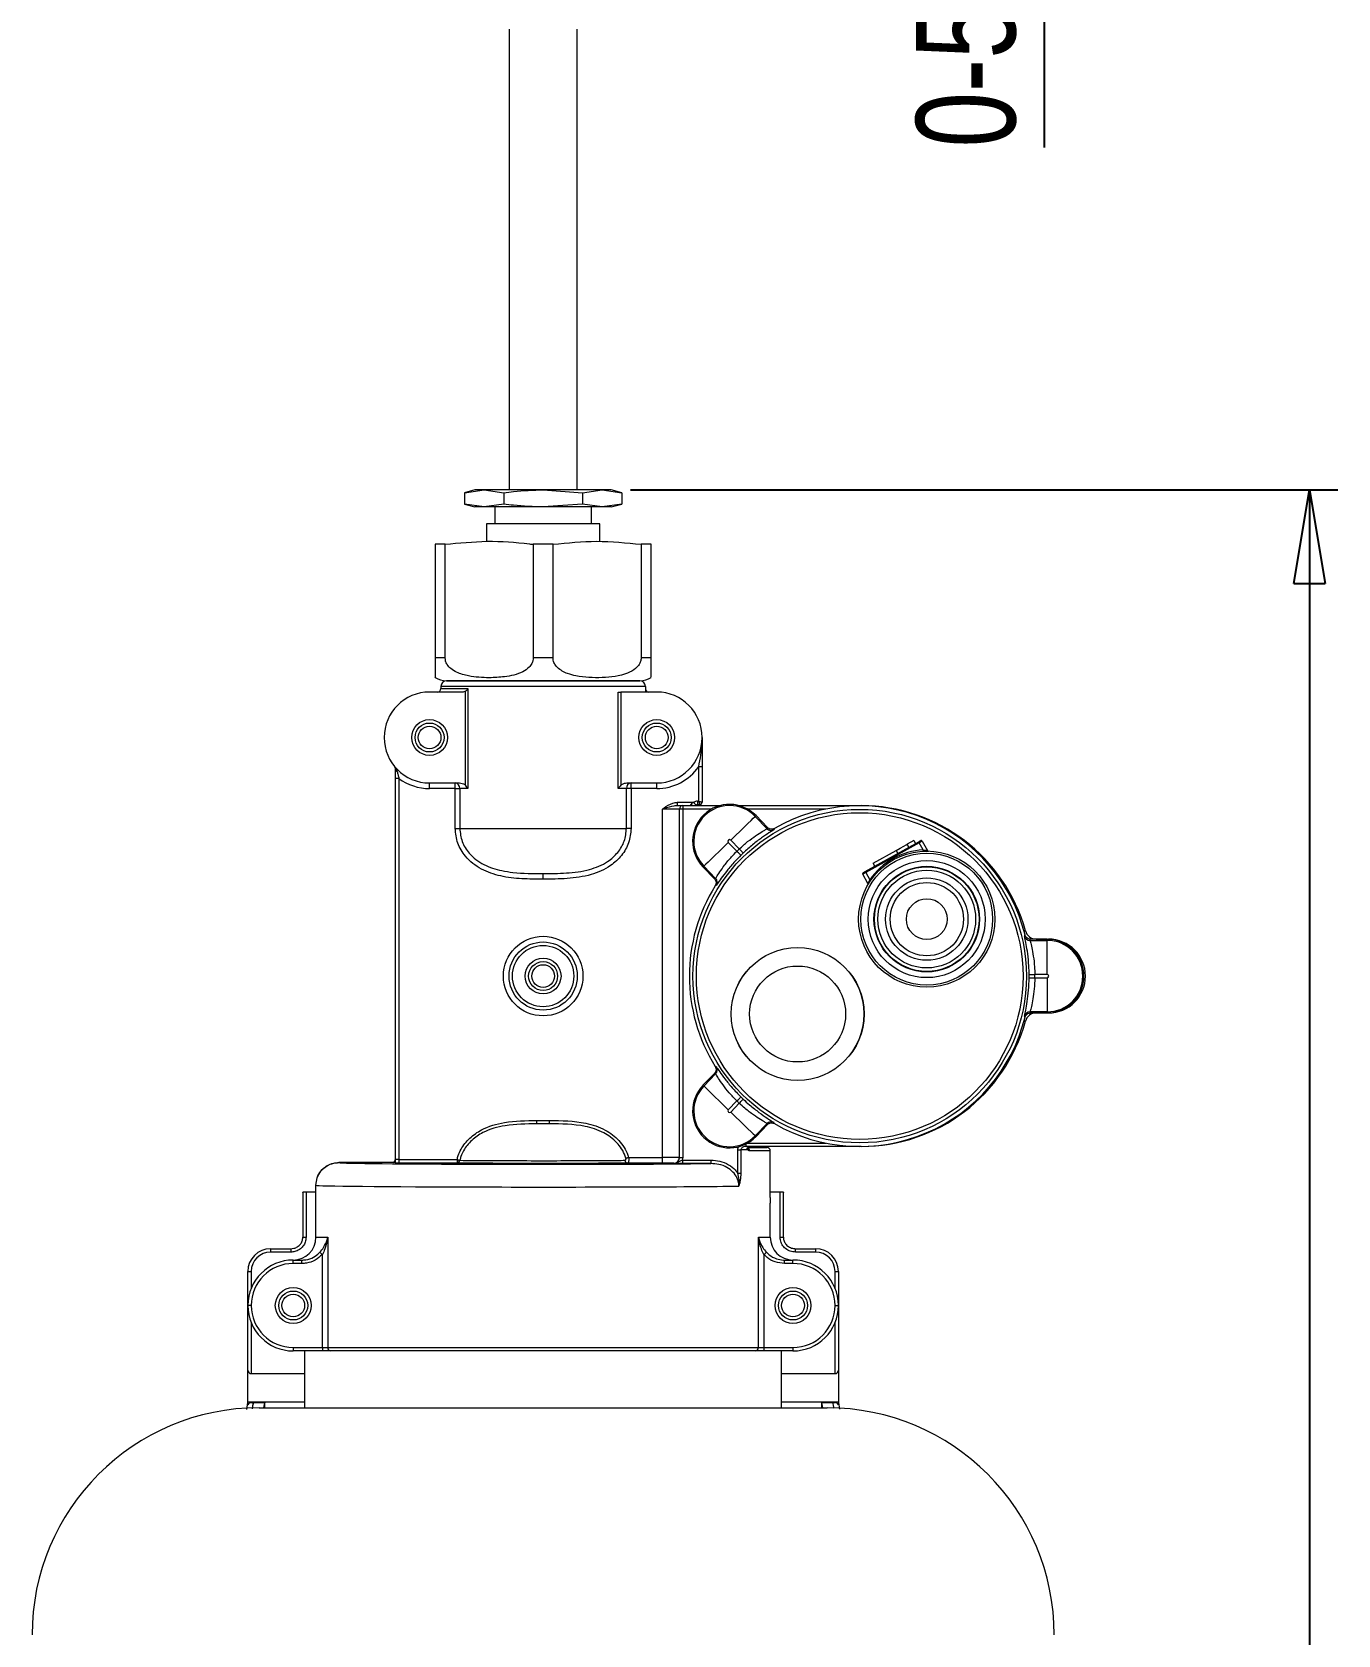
# Model space of a CAD drawing. Header units: millimetres. Extents: x 47 to 989, y 42 to 1399.
# Drawn here: x 759.4 to 989.4, y 642.8 to 925 of the extents above; entities that cross this region are included whole.
import ezdxf

# ---------------------------------------------------------------- set-up
doc = ezdxf.new("R2010")
doc.units = ezdxf.units.MM
doc.header["$LTSCALE"] = 5
doc.layers.add('LEVEL0', color=179, linetype='Continuous')
doc.styles.add('SLDTEXTSTYLE0', font='TXT', dxfattribs={"width": 0.75})
doc.dimstyles.new('SLDDIMSTYLE0', dxfattribs={"dimtxt": 17.5, "dimasz": 16.51, "dimexe": 0, "dimexo": 0.0625, "dimgap": 4.375, "dimtad": 1, "dimdec": 0, "dimlfac": 0.5, "dimrnd": 1e-09, "dimzin": 12, "dimdsep": 46, "dimtxsty": 'SLDTEXTSTYLE0', "dimblk1": 'CLOSED', "dimblk2": 'CLOSED', "dimsah": 1, "dimcen": 0.09, "dimadec": 0, "dimazin": 3, "dimtfac": 1, "dimtdec": 0, "dimtofl": 0, "dimtmove": 0, "dimatfit": 3, "dimldrblk": 'CLOSED', "dimfxl": 0, "dimfrac": 2, "dimtolj": 1, "dimtzin": 12, "dimarcsym": 0})
doc.dimstyles.new('SLDDIMSTYLE2', dxfattribs={"dimtxt": 17.5, "dimasz": 16.51, "dimexe": 0, "dimexo": 0.0625, "dimgap": 4.375, "dimtad": 1, "dimdec": 1, "dimlfac": 0.5, "dimrnd": 1e-09, "dimzin": 12, "dimdsep": 46, "dimtxsty": 'SLDTEXTSTYLE0', "dimblk1": 'CLOSED', "dimblk2": 'CLOSED', "dimsah": 1, "dimcen": 0.09, "dimadec": 0, "dimazin": 3, "dimtfac": 1, "dimtdec": 1, "dimtofl": 0, "dimtmove": 0, "dimatfit": 3, "dimldrblk": 'CLOSED', "dimfxl": 0, "dimfrac": 2, "dimtolj": 1, "dimtzin": 12, "dimarcsym": 0})

# ---------------------------------------------------------------- blocks, each defined once
blk = doc.blocks.new('_CLOSED')
at = {"color": 0, "linetype": 'ByBlock', "lineweight": -2}
for p, q in [((-1, 0.166667), (0, 0)), ((-1, 0.166667), (-1, -0.166667)), ((0, 0), (-1, -0.166667)), ((0, 0), (-1, 0))]:
    blk.add_line(p, q, dxfattribs=at)
blk = doc.blocks.new('_D_7')
at = {"layer": 'LEVEL0', "color": 7}
for p, q in [((898.39, 1052.93), (942.61, 1052.93)), ((937.61, 1052.93), (937.61, 1012.93)), ((904.39, 1012.93), (942.61, 1012.93)), ((937.61, 1012.93), (937.61, 904.72))]:
    blk.add_line(p, q, dxfattribs=at)
at = {"layer": 'LEVEL0', "color": 7, "xscale": 16.51, "yscale": 16.51}
for p, rotation in [((937.61, 1052.93, -12.2), 90.0000000000004), ((937.61, 1012.93, -12.2), 270.0000000000004)]:
    blk.add_blockref('_CLOSED', p, dxfattribs=dict(at, rotation=rotation))
at = {"layer": 'LEVEL0', "color": 7, "insert": (915.05, 904.72, -12.2), "char_height": 17.5, "attachment_point": 1, "rotation": 90, "style": 'SLDTEXTSTYLE0'}
blk.add_mtext('0-52 mm', dxfattribs=at)
blk = doc.blocks.new('_D_8')
at = {"layer": 'LEVEL0', "color": 7}
for p, q in [((864.78, 844.43), (989.35, 844.43)), ((984.35, 844.43), (984.35, 216.83)), ((905.79, 216.83), (989.35, 216.83))]:
    blk.add_line(p, q, dxfattribs=at)
at = {"layer": 'LEVEL0', "color": 7, "xscale": 16.51, "yscale": 16.51}
for p, rotation in [((984.35, 844.43, -12.2), 90.0000000000004), ((984.35, 216.83, -12.2), 270.0000000000004)]:
    blk.add_blockref('_CLOSED', p, dxfattribs=dict(at, rotation=rotation))
at = {"layer": 'LEVEL0', "color": 7, "insert": (961.79, 486.62, -12.2), "char_height": 17.5, "attachment_point": 1, "rotation": 90, "style": 'SLDTEXTSTYLE0'}
blk.add_mtext('314', dxfattribs=at)

msp = doc.modelspace()

# ---------------------------------------------------------------- linework, layer by layer
at = {"color": 7, "linetype": 'Continuous', "lineweight": 15}
for p, q in [((843.39, 925.53), (843.39, 844.43)), ((855.39, 844.43), (855.39, 925.53)), ((837.39, 844.43), (835.53, 843.93)), ((835.53, 843.93), (839, 844.43)), ((835.53, 843.93), (835.53, 841.92)), ((839, 844.43), (837.39, 844.43)), ((839, 844.43), (842.46, 843.93)), ((849.39, 844.43), (839, 844.43)), ((842.46, 843.93), (842.46, 841.92)), ((849.39, 844.43), (856.32, 843.93)), ((859.78, 844.43), (849.39, 844.43)), ((856.32, 843.93), (859.78, 844.43)), ((856.32, 843.93), (856.32, 841.92)), ((859.78, 844.43), (863.25, 843.93)), ((861.39, 844.43), (859.78, 844.43)), ((863.25, 843.93), (861.39, 844.43)), ((863.25, 843.93), (863.25, 841.92)), ((835.53, 841.92), (837.39, 841.43)), ((839, 841.43), (835.53, 841.92)), ((839, 841.43), (837.39, 841.43)), ((842.46, 841.92), (839, 841.43)), ((849.39, 841.43), (839, 841.43)), ((840.89, 841.43), (840.89, 838.43)), ((856.32, 841.92), (849.39, 841.43)), ((859.78, 841.43), (849.39, 841.43)), ((859.78, 841.43), (856.32, 841.92)), ((857.89, 838.43), (857.89, 841.43)), ((863.25, 841.92), (859.78, 841.43)), ((861.39, 841.43), (859.78, 841.43)), ((861.39, 841.43), (863.25, 841.92)), ((839.39, 838.43), (839.39, 835.36)), ((859.39, 838.43), (839.39, 838.43)), ((859.39, 835.33), (859.39, 838.43)), ((830.39, 834.84), (830.39, 814.83)), ((832.14, 834.84), (830.39, 834.84)), ((832.14, 814.83), (832.14, 834.84)), ((847.64, 834.84), (847.64, 814.83)), ((851.14, 834.84), (847.64, 834.84)), ((851.14, 814.83), (851.14, 834.84)), ((866.64, 834.84), (866.64, 814.83)), ((868.39, 834.84), (866.64, 834.84)), ((868.39, 814.83), (868.39, 834.84)), ((832.39, 810.83), (866.39, 810.83)), ((864.11, 810.83), (832.39, 810.83)), ((866.39, 810.83), (864.11, 810.83)), ((835.18, 808.83), (829.39, 808.83)), ((831.39, 809.83), (831.39, 809.43)), ((862.63, 808.83), (863.07, 808.83)), ((869.39, 808.83), (863.07, 808.83)), ((867.39, 809.83), (867.39, 808.83)), ((867.39, 809.83), (867.39, 809.43)), ((823.39, 726.51), (823.39, 793.63)), ((877.39, 795.7), (877.39, 789.43)), ((829.39, 792.83), (834.66, 792.83)), ((864.12, 792.83), (869.39, 792.83)), ((873.07, 788.83), (873.99, 788.83)), ((873.39, 726.83), (873.39, 788.23)), ((873.99, 788.83), (880.49, 788.83)), ((876.99, 789.03), (876.59, 789.03)), ((883.93, 788.83), (905.39, 788.83)), ((886.74, 786.93), (888.82, 784.77)), ((888.91, 784.97), (886.88, 787.07)), ((906.1, 777.22), (915.53, 782.48)), ((914.67, 782.69), (913.49, 782.03)), ((913.78, 781.51), (913.49, 782.03)), ((914.67, 782.69), (914.96, 782.16)), ((916.15, 782.6), (917.07, 780.94)), ((907.48, 778.68), (911.54, 780.94)), ((877.54, 778.05), (879.57, 775.95)), ((879.77, 776.03), (877.69, 778.19)), ((906.59, 775.1), (905.67, 776.75)), ((907.48, 778.68), (907.77, 778.15)), ((907.48, 778.68), (907.77, 778.15)), ((907.48, 778.68), (907.48, 778.68)), ((935.14, 765.11), (938.14, 765.11)), ((938.14, 765.32), (935.21, 765.32)), ((936.24, 765.33), (938.39, 765.33)), ((938.14, 752.53), (935.14, 752.53)), ((935.21, 752.33), (938.14, 752.33)), ((938.39, 752.33), (936.24, 752.33)), ((879.57, 741.7), (877.54, 739.6)), ((877.69, 739.45), (879.77, 741.61)), ((888.82, 732.87), (886.74, 730.72)), ((886.88, 730.57), (888.91, 732.68)), ((905.39, 728.83), (885.06, 728.83)), ((885.52, 728.72), (885.54, 728.72)), ((885.53, 728.63), (888.79, 728.63)), ((885.54, 728.7), (885.56, 728.72)), ((823.39, 726), (813.39, 726)), ((823.39, 725.92), (823.39, 726.51)), ((870.39, 725.9), (864.26, 725.9)), ((864.44, 726.9), (870.39, 726.9)), ((870.39, 725.9), (870.39, 726.9)), ((889.39, 720.83), (889.39, 728.03)), ((807.05, 720.75), (807.05, 712.83)), ((807.14, 720.83), (807.65, 720.83)), ((807.65, 720.83), (809.39, 720.83)), ((809.39, 712.83), (809.39, 722)), ((809.39, 712.83), (809.39, 721.97)), ((889.37, 719.83), (889.37, 718.83)), ((889.39, 720.83), (889.39, 720.83)), ((889.39, 720.83), (891.13, 720.83)), ((891.13, 720.83), (891.64, 720.83)), ((891.73, 712.83), (891.73, 720.75)), ((889.39, 717.83), (889.39, 717.83)), ((889.39, 712.83), (889.39, 717.83)), ((801.39, 710.83), (804.94, 710.83)), ((805.39, 708.83), (806.89, 708.83)), ((891.89, 708.83), (893.39, 708.83)), ((893.84, 710.83), (897.39, 710.83)), ((797.39, 689.43), (797.39, 706.83)), ((901.39, 706.83), (901.39, 689.43)), ((808.97, 692.83), (805.39, 692.83)), ((807.39, 692.83), (807.39, 682.83)), ((889.81, 692.83), (808.97, 692.83)), ((893.39, 692.83), (889.81, 692.83)), ((891.39, 682.83), (891.39, 692.83)), ((797.39, 683.83), (797.39, 689.43)), ((797.99, 688.83), (807.39, 688.83)), ((891.39, 688.83), (900.79, 688.83)), ((901.39, 689.43), (901.39, 683.83)), ((797.2, 682.53), (797.38, 683.77)), ((797.38, 683.77), (797.39, 683.79)), ((807.39, 683.83), (797.39, 683.83)), ((800.36, 683.68), (798.37, 683.68)), ((800.2, 682.79), (800.36, 683.68)), ((800.39, 683.83), (800.36, 683.68)), ((800.38, 682.83), (800.39, 683.83)), ((901.39, 683.83), (891.39, 683.83)), ((898.39, 683.83), (898.4, 682.83)), ((898.39, 683.83), (898.42, 683.68)), ((898.42, 683.68), (898.58, 682.83)), ((900.41, 683.68), (898.42, 683.68)), ((901.4, 683.77), (901.57, 682.57)), ((799.39, 682.83), (845.04, 682.83)), ((845.04, 682.83), (899.39, 682.83))]:
    msp.add_line(p, q, dxfattribs=at)
at = {"color": 8, "linetype": 'Continuous', "lineweight": 0}
for p, q in [((832.14, 814.83), (830.39, 814.83)), ((851.14, 814.83), (847.64, 814.83)), ((868.39, 814.83), (866.64, 814.83)), ((867.39, 809.83), (831.39, 809.83)), ((831.39, 809.43), (836.15, 809.43)), ((835.71, 792.42), (835.71, 808.98)), ((836.15, 809.43), (836.15, 791.83)), ((862.63, 791.83), (862.63, 808.83)), ((863.07, 808.83), (863.07, 792.42)), ((823.99, 793.63), (823.39, 793.63)), ((823.99, 793.63), (823.99, 726.51)), ((876.79, 795.7), (877.39, 795.7)), ((876.79, 789.63), (876.79, 795.7)), ((829.39, 791.83), (829.39, 792.83)), ((833.9, 791.83), (829.39, 791.83)), ((833.9, 791.83), (833.9, 792.83)), ((833.9, 791.83), (834.71, 791.83)), ((833.9, 784.83), (833.9, 791.83)), ((834.71, 791.83), (834.71, 784.83)), ((836.15, 791.83), (834.71, 791.83)), ((864.07, 791.83), (862.63, 791.83)), ((864.07, 784.83), (864.07, 791.83)), ((864.88, 791.83), (864.07, 791.83)), ((864.88, 791.83), (864.88, 792.83)), ((869.39, 791.83), (864.88, 791.83)), ((864.88, 791.83), (864.88, 784.83)), ((869.39, 791.83), (869.39, 792.83)), ((870.39, 726.9), (870.39, 788.23)), ((873.39, 788.23), (870.39, 788.23)), ((873.07, 788.83), (873.07, 789.43)), ((873.07, 789.43), (875.93, 789.43)), ((873.99, 788.23), (873.39, 788.23)), ((873.99, 788.83), (873.99, 788.23)), ((879.03, 788.23), (873.99, 788.23)), ((873.99, 788.23), (873.99, 726.83)), ((875.39, 788.83), (875.39, 788.93)), ((876.59, 789.63), (876.79, 789.63)), ((876.59, 789.63), (876.59, 789.03)), ((899.19, 788.23), (885.39, 788.23)), ((905.39, 788.83), (905.39, 788.82)), ((833.9, 784.83), (834.71, 784.83)), ((834.71, 784.83), (864.07, 784.83)), ((864.88, 784.83), (864.07, 784.83)), ((886.74, 786.93), (886.88, 787.07)), ((882, 782.36), (883.51, 780.8)), ((883.92, 781.21), (882.42, 782.76)), ((915.63, 782.31), (906.2, 777.05)), ((916.34, 781.03), (915.63, 782.31)), ((911.54, 780.94), (911.83, 780.42)), ((849.39, 775.88), (849.39, 776.87)), ((877.69, 778.19), (877.54, 778.05)), ((906.2, 777.05), (906.91, 775.77)), ((936.24, 765.33), (936.24, 765.32)), ((938.14, 765.11), (938.14, 765.32)), ((938.14, 759.11), (938.14, 765.11)), ((938.39, 765.33), (938.39, 765.31)), ((938.14, 759.11), (935.97, 759.11)), ((935.97, 758.53), (938.14, 758.53)), ((938.14, 758.53), (938.14, 752.53)), ((936.24, 752.33), (936.24, 752.33)), ((938.14, 752.53), (938.14, 752.33)), ((938.39, 752.33), (938.39, 752.33)), ((877.69, 739.45), (877.54, 739.6)), ((883.51, 736.84), (882, 735.29)), ((882.42, 734.88), (883.92, 736.44)), ((883.68, 724.1), (883.68, 728.23)), ((883.68, 728.23), (884.21, 728.23)), ((884.21, 728.23), (884.21, 724.1)), ((885.44, 728.23), (884.21, 728.23)), ((885.06, 729.25), (885.06, 728.83)), ((885.4, 729.43), (899.17, 729.43)), ((886.74, 730.72), (886.88, 730.57)), ((887.04, 728.83), (887.04, 728.63)), ((905.39, 728.83), (905.39, 728.83)), ((823.99, 726.51), (823.39, 726.51)), ((823.99, 726.51), (823.99, 725.91)), ((823.99, 726.51), (834.23, 726.51)), ((834.23, 725.91), (823.99, 725.91)), ((834.23, 726.51), (834.23, 725.91)), ((872.39, 725.83), (872.39, 725.89)), ((873.99, 726.83), (873.39, 726.83)), ((873.94, 726.42), (873.94, 725.82)), ((873.94, 726.42), (878.94, 726.42)), ((878.94, 725.82), (873.94, 725.82)), ((878.94, 726.42), (878.94, 725.82)), ((889.39, 728.03), (885.76, 728.03)), ((883.68, 724.1), (884.21, 724.1)), ((807.65, 720.83), (807.65, 712.83)), ((891.13, 712.83), (891.13, 720.83)), ((807.05, 712.83), (807.65, 712.83)), ((809.39, 712.83), (811.45, 712.83)), ((811.45, 712.83), (811.45, 693.43)), ((887.33, 712.83), (889.39, 712.83)), ((887.33, 693.43), (887.33, 712.83)), ((891.13, 712.83), (891.73, 712.83)), ((801.39, 710.83), (801.39, 710.23)), ((804.94, 710.23), (801.39, 710.23)), ((804.94, 710.83), (804.94, 710.23)), ((805.39, 708.23), (805.39, 708.83)), ((806.89, 708.23), (806.89, 708.83)), ((810.51, 693.43), (810.51, 709.82)), ((888.27, 709.82), (888.27, 693.43)), ((891.89, 708.23), (891.89, 708.83)), ((893.39, 708.23), (893.39, 708.83)), ((893.84, 710.23), (893.84, 710.83)), ((897.39, 710.23), (893.84, 710.23)), ((897.39, 710.23), (897.39, 710.83)), ((797.39, 706.83), (797.99, 706.83)), ((797.99, 706.83), (797.99, 703.86)), ((806.89, 708.23), (805.39, 708.23)), ((893.39, 708.23), (891.89, 708.23)), ((900.79, 703.86), (900.79, 706.83)), ((900.79, 706.83), (901.39, 706.83)), ((797.99, 700.83), (797.39, 700.83)), ((900.79, 700.83), (901.39, 700.83)), ((797.99, 697.79), (797.99, 688.83)), ((900.79, 688.83), (900.79, 697.79)), ((805.39, 693.43), (810.51, 693.43)), ((805.39, 693.43), (805.39, 692.83)), ((810.51, 693.43), (811.45, 693.43)), ((810.51, 693.43), (810.51, 692.83)), ((811.45, 693.43), (887.33, 693.43)), ((887.33, 693.43), (888.27, 693.43)), ((888.27, 693.43), (888.27, 692.83)), ((888.27, 693.43), (893.39, 693.43)), ((893.39, 693.43), (893.39, 692.83))]:
    msp.add_line(p, q, dxfattribs=at)
at = {"color": 8, "linetype": 'Continuous', "lineweight": 0, "flags": 128}
for points in [[(875.93, 789.43), (875.99, 789.33), (876.05, 789.23), (876.11, 789.15), (876.16, 789.07), (876.2, 789.01), (876.23, 788.96), (876.25, 788.93), (876.26, 788.93)], [(876.79, 789.63), (876.91, 789.59), (877.02, 789.55), (877.12, 789.51), (877.21, 789.48), (877.29, 789.46), (877.34, 789.44), (877.38, 789.43), (877.39, 789.43)], [(876.79, 789.63), (876.83, 789.51), (876.87, 789.4), (876.9, 789.29), (876.93, 789.2), (876.96, 789.13), (876.98, 789.07), (876.99, 789.04), (876.99, 789.03)], [(882.42, 782.76), (883.26, 783.57), (884.06, 784.35), (884.81, 785.07), (885.46, 785.7), (886, 786.22), (886.4, 786.6), (886.65, 786.84), (886.74, 786.93)], [(882, 782.36), (881.17, 781.55), (880.36, 780.77), (879.62, 780.06), (878.96, 779.43), (878.43, 778.91), (878.03, 778.52), (877.78, 778.28), (877.69, 778.19)], [(915.53, 782.48), (915.53, 782.48), (915.54, 782.47), (915.55, 782.45), (915.56, 782.43), (915.57, 782.4), (915.59, 782.37), (915.61, 782.34), (915.63, 782.31)], [(916.15, 782.6), (916.14, 782.59), (916.11, 782.58), (916.06, 782.55), (916, 782.51), (915.92, 782.47), (915.83, 782.42), (915.73, 782.36), (915.63, 782.31)], [(884.21, 780.09), (884.19, 780.1), (884.15, 780.15), (884.09, 780.21), (884, 780.3), (883.89, 780.41), (883.77, 780.53), (883.64, 780.66), (883.51, 780.8)], [(884.61, 780.48), (884.6, 780.5), (884.56, 780.54), (884.49, 780.6), (884.41, 780.69), (884.3, 780.8), (884.19, 780.93), (884.06, 781.07), (883.92, 781.21)], [(916.35, 780.83), (916.35, 780.83), (916.35, 780.85), (916.35, 780.86), (916.35, 780.89), (916.35, 780.92), (916.34, 780.95), (916.34, 780.99), (916.34, 781.03)], [(906.2, 777.05), (906.09, 776.99), (906, 776.93), (905.9, 776.88), (905.83, 776.84), (905.76, 776.8), (905.71, 776.78), (905.68, 776.76), (905.67, 776.75)], [(906.1, 777.22), (906.1, 777.22), (906.11, 777.21), (906.11, 777.19), (906.13, 777.17), (906.14, 777.14), (906.16, 777.11), (906.18, 777.08), (906.2, 777.05)], [(907.07, 775.66), (907.07, 775.66), (907.06, 775.67), (907.04, 775.68), (907.02, 775.69), (907, 775.71), (906.97, 775.73), (906.94, 775.75), (906.91, 775.77)], [(934.31, 766.79), (934.3, 766.79), (934.27, 766.78), (934.22, 766.77), (934.14, 766.75), (934.07, 766.73)], [(934.97, 759.1), (934.99, 759.1), (935.05, 759.1), (935.14, 759.11), (935.27, 759.11), (935.42, 759.11), (935.59, 759.11), (935.78, 759.11), (935.97, 759.11)], [(934.97, 758.54), (934.99, 758.54), (935.05, 758.54), (935.14, 758.54), (935.27, 758.54), (935.42, 758.54), (935.59, 758.54), (935.78, 758.53), (935.97, 758.53)], [(934.31, 750.86), (934.3, 750.86), (934.27, 750.87), (934.22, 750.88), (934.14, 750.9), (934.07, 750.92)], [(882, 735.29), (881.17, 736.1), (880.36, 736.87), (879.62, 737.59), (878.96, 738.22), (878.43, 738.74), (878.03, 739.13), (877.78, 739.37), (877.69, 739.45)], [(883.51, 736.84), (883.64, 736.98), (883.77, 737.11), (883.89, 737.24), (884, 737.35), (884.09, 737.43), (884.15, 737.5), (884.19, 737.54), (884.21, 737.56)], [(883.92, 736.44), (884.06, 736.58), (884.19, 736.72), (884.3, 736.84), (884.41, 736.95), (884.49, 737.04), (884.56, 737.11), (884.6, 737.15), (884.61, 737.17)], [(882.42, 734.88), (883.26, 734.07), (884.06, 733.3), (884.81, 732.58), (885.46, 731.95), (886, 731.43), (886.4, 731.04), (886.65, 730.8), (886.74, 730.72)], [(848.27, 732.81), (848.27, 732.82), (848.27, 732.86), (848.27, 732.92), (848.27, 732.99), (848.27, 733.08), (848.27, 733.18), (848.27, 733.29), (848.27, 733.4)], [(850.51, 732.81), (850.51, 732.82), (850.51, 732.86), (850.51, 732.92), (850.51, 732.99), (850.51, 733.08), (850.52, 733.18), (850.52, 733.29), (850.52, 733.4)], [(885.52, 728.72), (885.53, 728.7), (885.53, 728.7)], [(887.7, 728.76), (887.7, 728.77), (887.69, 728.78), (887.68, 728.81), (887.67, 728.83)], [(834.23, 726.51), (834.3, 726.49), (834.37, 726.47), (834.44, 726.46), (834.51, 726.44), (834.57, 726.43), (834.62, 726.41), (834.67, 726.4), (834.71, 726.39)], [(863.96, 726.76), (864.01, 726.77), (864.06, 726.79), (864.11, 726.8), (864.17, 726.82), (864.23, 726.84), (864.3, 726.86), (864.37, 726.88), (864.44, 726.9)], [(810.51, 709.82), (810.43, 709.88), (810.36, 709.95), (810.29, 710.01), (810.23, 710.07), (810.17, 710.12), (810.13, 710.16), (810.09, 710.19), (810.07, 710.21)], [(888.27, 709.82), (888.35, 709.88), (888.42, 709.95), (888.49, 710.01), (888.55, 710.07), (888.61, 710.12), (888.65, 710.16), (888.69, 710.19), (888.71, 710.21)]]:
    msp.add_lwpolyline(points, dxfattribs=at)
at = {"color": 7, "linetype": 'Continuous', "lineweight": 15, "flags": 128}
for points in [[(876.19, 788.87), (876.26, 788.92), (876.26, 788.93)], [(911.54, 780.94), (912.29, 781.36), (912.92, 781.71), (913.34, 781.95), (913.49, 782.03)], [(915.53, 782.48), (915.6, 782.52), (915.67, 782.55), (915.73, 782.59), (915.78, 782.62), (915.82, 782.64), (915.85, 782.66), (915.87, 782.67), (915.88, 782.67)], [(905.75, 777.03), (905.76, 777.03), (905.78, 777.04), (905.81, 777.06), (905.85, 777.08), (905.9, 777.11), (905.96, 777.15), (906.03, 777.18), (906.1, 777.22)]]:
    msp.add_lwpolyline(points, dxfattribs=at)
at = {"color": 7, "linetype": 'Continuous', "lineweight": 15}
for centre, radius in [((829.39, 800.83), 3.15), ((829.39, 800.83), 2.55), ((829.39, 800.83), 2), ((869.39, 800.83), 3.15), ((869.39, 800.83), 2.55), ((869.39, 800.83), 2), ((916.95, 768.85), 12), ((916.95, 768.85), 9.3), ((916.95, 768.85), 8.6), ((916.95, 768.85), 7.25), ((916.95, 768.85), 3.6), ((849.39, 758.83), 6), ((849.39, 758.83), 3.15), ((894.2, 752.15), 11.7), ((849.39, 758.83), 2.55), ((849.39, 758.83), 2), ((894.2, 752.15), 8.45), ((805.39, 700.83), 3.16), ((805.39, 700.83), 2.55), ((805.39, 700.83), 2), ((893.39, 700.83), 3.16), ((893.39, 700.83), 2.55), ((893.39, 700.83), 2)]:
    msp.add_circle(centre, radius, dxfattribs=at)
at = {"color": 8, "linetype": 'Continuous', "lineweight": 0}
for centre, radius in [((905.14, 758.82), 29.36), ((905.14, 758.82), 28.76), ((916.95, 768.85), 11.6), ((916.95, 768.85), 10.3), ((916.95, 768.85), 9.2), ((916.95, 768.85), 6.45), ((849.39, 758.83), 7), ((849.39, 758.83), 5.4), ((894.2, 752.15), 11.69)]:
    msp.add_circle(centre, radius, dxfattribs=at)
at = {"color": 7, "linetype": 'Continuous', "lineweight": 15}
for centre, radius, start, end in [((832.39, 814.83), 4, 239.4285, 270), ((832.39, 809.83), 1, 90, 180), ((866.39, 814.83), 4, 270, 300.6116), ((866.39, 809.83), 1, 0, 90), ((829.39, 800.83), 8, 90, 270), ((830.79, 809.43), 0.6, 270, 0), ((867.99, 809.43), 0.6, 180, 270), ((869.39, 800.83), 8, 270, 90), ((873.99, 788.23), 0.6, 90, 180), ((882.21, 782.56), 6.49, 44, 224), ((876.59, 788.43), 0.6, 90, 123.5573), ((876.99, 789.43), 0.4, 270, 0), ((905.14, 758.82), 30, 13.9922, 120.0078), ((905.39, 758.83), 30, 15.4041, 90), ((889.54, 785.47), 1, 224.0018, 300.3387), ((915.98, 782.5), 0.2, 29.1403, 119.1403), ((917.25, 781.04), 0.2, 209.1403, 268.5965), ((905.85, 776.85), 0.2, 119.1403, 209.1403), ((905.14, 758.82), 30, 147.9922, 212.0078), ((906.42, 775), 0.2, 329.6841, 29.1403), ((935.14, 766.11), 1, 193.6611, 269.9984), ((936.24, 767.33), 2, 195.4041, 270), ((938.14, 758.82), 6.49, 0, 90), ((938.39, 758.83), 6.5, 270, 90), ((938.14, 758.82), 6.49, 270, 0), ((905.14, 758.82), 30, 239.9922, 346.0078), ((905.39, 758.83), 30, 270, 344.5959), ((935.14, 751.53), 1, 90.0014, 166.3391), ((936.24, 750.33), 2, 90, 164.5959), ((879.05, 742.31), 1, 316.0013, 32.3391), ((882.21, 735.08), 6.49, 136, 316), ((889.54, 732.18), 1, 59.6609, 135.9987), ((888.79, 728.03), 0.6, 0, 90), ((805.39, 712.83), 4, 270, 0), ((893.39, 712.83), 4, 180, 270), ((801.39, 706.83), 4, 90, 180), ((805.39, 700.83), 8, 90, 180), ((893.39, 700.83), 8, 0, 90), ((897.39, 706.83), 4, 0, 90), ((805.39, 700.83), 8, 180, 270), ((893.39, 700.83), 8, 270, 0), ((797.99, 689.43), 0.6, 180, 270), ((900.79, 689.43), 0.6, 270, 0), ((796.79, 683.89), 0.6, 348.6319, 0.0006), ((901.99, 683.89), 0.6, 179.9981, 191.3965), ((799.39, 642.83), 40, 90, 180), ((899.39, 642.83), 40, 0, 90)]:
    msp.add_arc(centre, radius, start, end, dxfattribs=at)
at = {"color": 8, "linetype": 'Continuous', "lineweight": 0}
for centre, radius, start, end in [((823.77, 795.22), 0.385, 188.1707, 257.0205), ((829.39, 800.83), 9, 233.1301, 270), ((869.39, 800.83), 9, 270, 325.3079), ((833.8, 791.91), 0.922, 354.7854, 83.5998), ((864.99, 791.91), 0.922, 96.4002, 185.2148), ((875.4, 788.25), 0.677, 58.4535, 90.4988), ((882.21, 782.56), 6.29, 44, 224), ((876.59, 788.43), 1.2, 90, 123.5573), ((930.59, 766.05), 44.59, 155.1386, 155.413), ((882.21, 782.56), 0.29, 44, 224), ((905.14, 758.82), 30.84, 133.4606, 134.5394), ((905.14, 758.82), 29.84, 133.4606, 134.5394), ((916.95, 768.85), 12.2, 92.869, 145.4117), ((897.15, 733.32), 44.93, 112.5873, 112.8596), ((879.05, 775.34), 1, 327.6609, 43.9987), ((892.04, 782.4), 45.25, 338.5892, 338.8596), ((938.14, 758.82), 6.49, 270, 90), ((938.14, 758.82), 6.29, 270, 90), ((905.14, 758.82), 29.84, 359.4606, 0.5394), ((905.14, 758.82), 30.84, 359.4606, 0.5394), ((938.14, 758.82), 0.29, 270, 90), ((891.67, 735.11), 45.65, 21.1416, 21.4096), ((897.23, 784.5), 45.12, 247.1403, 247.4115), ((882.21, 735.08), 6.29, 136, 316), ((905.14, 758.82), 30.84, 225.4606, 226.5394), ((905.14, 758.82), 29.84, 225.4606, 226.5394), ((882.21, 735.08), 0.29, 136, 316), ((931.34, 751.94), 45.42, 204.5894, 204.8588), ((885.05, 728.34), 0.41, 343.1021, 35.0235), ((885.17, 728.04), 0.592, 358.1112, 66.8669), ((834.18, 726.44), 0.532, 275.1673, 354.8825), ((864.32, 726.43), 0.527, 184.5449, 264.2943), ((872.39, 726.89), 1, 269.999, 359.9988), ((801.39, 706.83), 3.4, 90, 180), ((897.39, 706.83), 3.4, 0, 90), ((805.39, 700.83), 7.4, 90, 180), ((893.39, 700.83), 7.4, 0, 90), ((805.39, 700.83), 7.4, 180, 270), ((893.39, 700.83), 7.4, 270, 0), ((812.04, 693.41), 0.585, 178.5237, 268.4429), ((886.74, 693.41), 0.585, 271.5572, 1.4766)]:
    msp.add_arc(centre, radius, start, end, dxfattribs=at)
for centre, major_axis, ratio, start_param, end_param in [((922.29, 775.39), (29.78, 28.76), 0.800007, 2.003122, 2.008572), ((887.98, 742.26), (29.78, 28.76), 0.800007, 1.133021, 1.13847), ((905.14, 782.67), (0, 41.41), 0.800007, 4.274614, 4.280063), ((905.14, 734.98), (0, 41.41), 0.800007, 5.144715, 5.150164), ((887.98, 775.39), (29.78, -28.76), 0.800007, 5.144715, 5.150164), ((922.29, 742.26), (29.78, -28.76), 0.800007, 4.274614, 4.280063), ((849.39, 726), (36, 0), 0.008727, 3.140623, 3.183689), ((870.39, 726.89), (3, 0), 0.005818, 0, 1.570796), ((870.39, 725.89), (2, 0), 0.008727, 0, 1.570796), ((872.39, 726.83), (0, 1.6), 0.999962, 4.452943, 4.712389), ((849.39, 722), (40, 0), 0.007854, 3.141593, 5.751033)]:
    msp.add_ellipse(centre, major_axis=major_axis, ratio=ratio, start_param=start_param, end_param=end_param, dxfattribs=at)
at = {"color": 7, "linetype": 'Continuous', "lineweight": 15}
for centre, major_axis, ratio, start_param, end_param in [((849.39, 726), (36, 0), 0.008727, 3.183689, 5.675331), ((822.79, 726.58), (0, 0.6), 0.999962, 3.427961, 4.712389), ((872.39, 726.83), (0, 1), 0.999916, 3.141593, 4.712389)]:
    msp.add_ellipse(centre, major_axis=major_axis, ratio=ratio, start_param=start_param, end_param=end_param, dxfattribs=at)
for points, knots in [([(842.46, 843.93), (843.04, 844), (845.33, 844.3), (847.65, 844.37), (849.39, 844.43)], [0, 0, 0, 0, 0.2496834, 1, 1, 1, 1]), ([(849.39, 841.43), (847.65, 841.48), (845.33, 841.55), (843.04, 841.85), (842.46, 841.92)], [0, 0, 0, 0, 0.750317, 1, 1, 1, 1]), ([(832.14, 834.84), (834.6, 835.08), (839.55, 835.59), (844.73, 835.21), (847.42, 834.86), (847.64, 834.84)], [0, 0, 0, 0, 0.476228, 0.958474, 1, 1, 1, 1]), ([(851.14, 834.84), (853.71, 835.1), (858.87, 835.64), (864.04, 835.1), (866.64, 834.84)], [0, 0, 0, 0, 0.496593, 1, 1, 1, 1]), ([(830.39, 814.83), (830.39, 814.62), (830.39, 814.21), (830.39, 813.55), (830.39, 812.76), (830.39, 811.66), (830.39, 811.27), (830.39, 811.41), (830.39, 811.44)], [0, 0, 0, 0, 0.059324, 0.118392, 0.217295, 0.392409, 0.897642, 1, 1, 1, 1]), ([(847.64, 814.83), (847.63, 814.69), (847.61, 814.35), (847.38, 813.77), (846.81, 813.01), (845.23, 811.98), (842.79, 811.47), (839.59, 811.3), (836.73, 811.48), (834.45, 812.11), (833.18, 812.86), (832.53, 813.55), (832.2, 814.22), (832.16, 814.64), (832.14, 814.83)], [0, 0, 0, 0, 0.020179, 0.048214, 0.091539, 0.163827, 0.348249, 0.499845, 0.702734, 0.826407, 0.89091, 0.939429, 0.97254, 1, 1, 1, 1]), ([(866.64, 814.83), (866.62, 814.62), (866.58, 814.21), (866.25, 813.55), (865.51, 812.76), (863.36, 811.64), (859.75, 811.27), (856.18, 811.39), (853.53, 812.09), (852.22, 812.76), (851.44, 813.69), (851.18, 814.3), (851.15, 814.69), (851.14, 814.83)], [0, 0, 0, 0, 0.029665, 0.059203, 0.10866, 0.196227, 0.448873, 0.709496, 0.792817, 0.905288, 0.942714, 0.980473, 1, 1, 1, 1]), ([(868.39, 811.44), (868.39, 811.45), (868.39, 811.45), (868.39, 812.09), (868.39, 812.76), (868.39, 813.69), (868.39, 814.3), (868.39, 814.69), (868.39, 814.83)], [0, 0, 0, 0, 0.41895, 0.585603, 0.810563, 0.885419, 0.960943, 1, 1, 1, 1]), ([(835.71, 808.98), (835.62, 808.93), (835.45, 808.84), (835.26, 808.83), (835.18, 808.83)], [0, 0, 0, 0, 0.547546, 1, 1, 1, 1]), ([(836.15, 809.43), (836.15, 809.42), (836.09, 809.34), (835.96, 809.18), (835.79, 809.04), (835.71, 808.98)], [0, 0, 0, 0, 0.010415, 0.541535, 1, 1, 1, 1]), ([(877.39, 800.83), (877.39, 800.82), (877.39, 799.86), (877.39, 798.23), (877.39, 796.44), (877.39, 795.7)], [0, 0, 0, 0, 0.004507, 0.589276, 1, 1, 1, 1]), ([(823.39, 795.17), (823.38, 795.3), (823.35, 795.49), (823.27, 795.65), (823.22, 795.72), (823.2, 795.75), (823.19, 795.77), (823.19, 795.77)], [0, 0, 0, 0, 0.544153, 0.799817, 0.9102, 0.9693, 1, 1, 1, 1]), ([(823.39, 793.63), (823.39, 793.9), (823.39, 794.46), (823.39, 794.93), (823.39, 795.17)], [0, 0, 0, 0, 0.490566, 1, 1, 1, 1]), ([(834.66, 792.83), (834.83, 792.81), (835.15, 792.78), (835.51, 792.61), (835.66, 792.46), (835.71, 792.42)], [0, 0, 0, 0, 0.440968, 0.844963, 1, 1, 1, 1]), ([(836.15, 791.83), (836.15, 791.83), (836.1, 791.92), (835.97, 792.13), (835.8, 792.32), (835.71, 792.42)], [0, 0, 0, 0, 0.011538, 0.459952, 1, 1, 1, 1]), ([(863.07, 792.42), (862.98, 792.32), (862.81, 792.13), (862.68, 791.92), (862.63, 791.83), (862.63, 791.83)], [0, 0, 0, 0, 0.540048, 0.988463, 1, 1, 1, 1]), ([(863.07, 792.42), (863.14, 792.48), (863.33, 792.64), (863.69, 792.79), (863.99, 792.82), (864.12, 792.83)], [0, 0, 0, 0, 0.2246934, 0.6495573, 1, 1, 1, 1]), ([(876.26, 788.93), (876.24, 788.92), (876.2, 788.89), (876.17, 788.85), (876.15, 788.83)], [0, 0, 0, 0, 0.344992, 1, 1, 1, 1]), ([(890.04, 784.61), (890.01, 784.58), (889.93, 784.53), (889.21, 784.09), (887.91, 783.22), (886.29, 782), (885.17, 780.99), (884.61, 780.48)], [0, 0, 0, 0, 0.143711, 0.364094, 0.580172, 0.790728, 1, 1, 1, 1]), ([(890.13, 784.8), (890.03, 784.75), (889.82, 784.66), (889.48, 784.66), (889.16, 784.76), (888.99, 784.9), (888.91, 784.97)], [0, 0, 0, 0, 0.254289, 0.508574, 0.762848, 1, 1, 1, 1]), ([(884.21, 780.09), (883.85, 779.73), (882.95, 778.82), (881.71, 777.35), (880.69, 775.97), (880.03, 775), (879.94, 774.87), (879.9, 774.8)], [0, 0, 0, 0, 0.141398, 0.356844, 0.571661, 0.785035, 1, 1, 1, 1]), ([(916.35, 780.83), (916.45, 780.83), (916.65, 780.84), (916.88, 780.85), (916.99, 780.84), (917.03, 780.84)], [0, 0, 0, 0, 0.393094, 0.766924, 1, 1, 1, 1]), ([(917.02, 780.84), (917.05, 780.84), (917.15, 780.84), (917.23, 780.84), (917.24, 780.84), (917.24, 780.84)], [0, 0, 0, 0, 0.2119747, 0.6852369, 1, 1, 1, 1]), ([(879.57, 775.95), (879.64, 775.86), (879.78, 775.68), (879.86, 775.35), (879.84, 775.01), (879.75, 774.82), (879.7, 774.72)], [0, 0, 0, 0, 0.254268, 0.508537, 0.762806, 1, 1, 1, 1]), ([(934.97, 759.1), (934.96, 759.61), (934.93, 760.89), (934.73, 762.81), (934.45, 764.5), (934.21, 765.64), (934.18, 765.8), (934.16, 765.88)], [0, 0, 0, 0, 0.141398, 0.356844, 0.571661, 0.785035, 1, 1, 1, 1]), ([(935.21, 765.32), (935.1, 765.33), (934.87, 765.35), (934.58, 765.52), (934.35, 765.77), (934.28, 765.98), (934.24, 766.08)], [0, 0, 0, 0, 0.254267, 0.508535, 0.762805, 1, 1, 1, 1]), ([(934.16, 751.77), (934.17, 751.81), (934.19, 751.9), (934.37, 752.73), (934.65, 754.27), (934.9, 756.28), (934.95, 757.79), (934.97, 758.54)], [0, 0, 0, 0, 0.143711, 0.364094, 0.580172, 0.790728, 1, 1, 1, 1]), ([(934.24, 751.57), (934.28, 751.68), (934.36, 751.89), (934.6, 752.14), (934.89, 752.3), (935.11, 752.32), (935.21, 752.33)], [0, 0, 0, 0, 0.25429, 0.508575, 0.762847, 1, 1, 1, 1]), ([(879.7, 742.92), (879.75, 742.82), (879.85, 742.62), (879.86, 742.28), (879.77, 741.95), (879.64, 741.78), (879.57, 741.7)], [0, 0, 0, 0, 0.254289, 0.508573, 0.762847, 1, 1, 1, 1]), ([(879.9, 742.84), (879.92, 742.81), (879.97, 742.73), (880.44, 742.03), (881.36, 740.76), (882.63, 739.18), (883.68, 738.1), (884.21, 737.56)], [0, 0, 0, 0, 0.143711, 0.364094, 0.580172, 0.790728, 1, 1, 1, 1]), ([(884.61, 737.17), (884.98, 736.82), (885.93, 735.96), (887.44, 734.77), (888.85, 733.79), (889.84, 733.17), (889.98, 733.08), (890.04, 733.04)], [0, 0, 0, 0, 0.141398, 0.356844, 0.571661, 0.785035, 1, 1, 1, 1]), ([(888.91, 732.68), (889, 732.75), (889.17, 732.9), (889.5, 732.99), (889.84, 732.98), (890.04, 732.89), (890.13, 732.85)], [0, 0, 0, 0, 0.254268, 0.508535, 0.762806, 1, 1, 1, 1]), ([(885.39, 728.56), (885.39, 728.56), (885.39, 728.56), (885.4, 728.57), (885.41, 728.59), (885.43, 728.61), (885.46, 728.65), (885.5, 728.68), (885.53, 728.7), (885.53, 728.7)], [0, 0, 0, 0, 0.197019, 0.316724, 0.404705, 0.500723, 0.658162, 0.917501, 1, 1, 1, 1]), ([(885.55, 728.7), (885.58, 728.73), (885.71, 728.8), (885.86, 728.84), (885.97, 728.82), (885.98, 728.82)], [0, 0, 0, 0, 0.278459, 0.94927, 1, 1, 1, 1]), ([(887.99, 728.83), (887.91, 728.82), (887.81, 728.81), (887.72, 728.77), (887.7, 728.77)], [0, 0, 0, 0, 0.799893, 1, 1, 1, 1]), ([(809.39, 722), (809.43, 722.45), (809.52, 723.35), (810.21, 724.55), (811.23, 725.45), (812.35, 725.93), (813.1, 725.98), (813.39, 726)], [0, 0, 0, 0, 0.214702, 0.429405, 0.644105, 0.858799, 1, 1, 1, 1]), ([(809.39, 721.97), (809.43, 722.42), (809.52, 723.32), (810.21, 724.52), (811.23, 725.43), (812.35, 725.91), (813.1, 725.96), (813.39, 725.98)], [0, 0, 0, 0, 0.214702, 0.429405, 0.644105, 0.858799, 1, 1, 1, 1]), ([(823.99, 725.91), (823.99, 725.91), (823.87, 725.91), (823.65, 725.91), (823.43, 725.91), (823.4, 725.92), (823.39, 725.92)], [0, 0, 0, 0, 0.00563, 0.41327, 0.75225, 1, 1, 1, 1]), ([(864.26, 725.9), (862.87, 725.89), (860.07, 725.86), (854.23, 725.84), (847.95, 725.84), (841.83, 725.85), (837.14, 725.88), (835.04, 725.9), (834.23, 725.91)], [0, 0, 0, 0, 0.177726, 0.355453, 0.533188, 0.710927, 0.888665, 1, 1, 1, 1]), ([(864.44, 726.9), (864.45, 726.81), (864.47, 726.63), (864.46, 726.37), (864.43, 726.15), (864.38, 725.98), (864.31, 725.91), (864.27, 725.9), (864.26, 725.9)], [0, 0, 0, 0, 0.169175, 0.349466, 0.524781, 0.72067, 0.944666, 1, 1, 1, 1]), ([(807.05, 720.75), (807.05, 720.75), (807.04, 720.76), (807.07, 720.78), (807.12, 720.81), (807.14, 720.83)], [0, 0, 0, 0, 0.041474, 0.599971, 1, 1, 1, 1]), ([(889.37, 719.83), (889.37, 719.94), (889.37, 720.16), (889.37, 720.46), (889.38, 720.69), (889.39, 720.81), (889.39, 720.82), (889.39, 720.83)], [0, 0, 0, 0, 0.214588, 0.429175, 0.643838, 0.858587, 1, 1, 1, 1]), ([(891.64, 720.83), (891.67, 720.81), (891.72, 720.77), (891.72, 720.76), (891.72, 720.75)], [0, 0, 0, 0, 0.594984, 1, 1, 1, 1]), ([(889.39, 717.83), (889.39, 717.84), (889.38, 717.86), (889.38, 718.03), (889.37, 718.28), (889.37, 718.57), (889.37, 718.75), (889.37, 718.83)], [0, 0, 0, 0, 0.214683, 0.429366, 0.644105, 0.858839, 1, 1, 1, 1]), ([(804.94, 710.83), (805.13, 710.84), (805.55, 710.87), (806.15, 711.13), (806.66, 711.59), (807.01, 712.17), (807.05, 712.61), (807.08, 712.83)], [0, 0, 0, 0, 0.171167, 0.388894, 0.596739, 0.798919, 1, 1, 1, 1]), ([(891.7, 712.83), (891.71, 712.71), (891.73, 712.36), (891.96, 711.8), (892.44, 711.26), (893.1, 710.9), (893.59, 710.85), (893.84, 710.83)], [0, 0, 0, 0, 0.111086, 0.322238, 0.543985, 0.771586, 1, 1, 1, 1]), ([(806.89, 708.83), (807.13, 708.84), (807.85, 708.87), (808.94, 709.26), (809.71, 709.83), (810.03, 710.17), (810.07, 710.21)], [0, 0, 0, 0, 0.2035914, 0.6018244, 0.9557874, 1, 1, 1, 1]), ([(888.71, 710.21), (888.86, 710.05), (889.36, 709.56), (890.38, 709.02), (891.34, 708.83), (891.83, 708.83), (891.89, 708.83)], [0, 0, 0, 0, 0.1836642, 0.5913229, 0.9479659, 1, 1, 1, 1]), ([(797.39, 683.5), (797.39, 683.48), (797.39, 683.44), (797.38, 683.39), (797.37, 683.36), (797.37, 683.36), (797.37, 683.36)], [0, 0, 0, 0, 0.315905, 0.894952, 0.982078, 1, 1, 1, 1]), ([(797.39, 683.5), (797.39, 683.58), (797.39, 683.78), (797.39, 683.81), (797.39, 683.83)], [0, 0, 0, 0, 0.401584, 1, 1, 1, 1]), ([(797.73, 683.83), (797.8, 683.82), (797.9, 683.81), (797.99, 683.77), (798.02, 683.76)], [0, 0, 0, 0, 0.732479, 1, 1, 1, 1]), ([(798.02, 683.76), (798.06, 683.74), (798.17, 683.69), (798.3, 683.68), (798.37, 683.68)], [0, 0, 0, 0, 0.382073, 1, 1, 1, 1]), ([(900.41, 683.68), (900.5, 683.68), (900.62, 683.7), (900.73, 683.75), (900.76, 683.76)], [0, 0, 0, 0, 0.732707, 1, 1, 1, 1]), ([(900.76, 683.76), (900.83, 683.79), (900.92, 683.82), (901.02, 683.82), (901.05, 683.83)], [0, 0, 0, 0, 0.732533, 1, 1, 1, 1]), ([(901.41, 683.36), (901.41, 683.36), (901.41, 683.37), (901.4, 683.42), (901.39, 683.46), (901.39, 683.5)], [0, 0, 0, 0, 0.017923, 0.269823, 1, 1, 1, 1])]:
    msp.add_open_spline(points, degree=3, knots=knots, dxfattribs=at)
at = {"color": 8, "linetype": 'Continuous', "lineweight": 0}
for points, knots in [([(876.79, 795.7), (876.92, 796.38), (877.18, 797.72), (877.36, 799.41), (877.39, 800.43), (877.39, 800.82), (877.39, 800.83)], [0, 0, 0, 0, 0.395647, 0.773332, 0.995187, 1, 1, 1, 1]), ([(823.2, 795.76), (823.2, 795.76), (823.2, 795.76), (823.2, 795.76), (823.21, 795.75), (823.23, 795.72), (823.27, 795.67), (823.35, 795.55), (823.52, 795.29), (823.62, 795.03), (823.68, 794.85)], [0, 0, 0, 0, 0.006675, 0.007941, 0.022312, 0.051182, 0.107358, 0.215478, 0.467842, 1, 1, 1, 1]), ([(823.68, 794.85), (823.74, 794.65), (823.84, 794.26), (823.94, 793.84), (823.99, 793.63)], [0, 0, 0, 0, 0.509825, 1, 1, 1, 1]), ([(870.39, 788.23), (870.39, 788.23), (870.47, 788.28), (871.05, 788.69), (871.9, 789.28), (872.79, 789.39), (873.07, 789.43)], [0, 0, 0, 0, 0.004654, 0.098789, 0.716884, 1, 1, 1, 1]), ([(873.07, 788.83), (872.85, 788.81), (872.06, 788.74), (871.2, 788.45), (870.52, 788.26), (870.42, 788.23), (870.4, 788.23), (870.39, 788.23)], [0, 0, 0, 0, 0.2467553, 0.8898906, 0.9747928, 0.9944673, 1, 1, 1, 1]), ([(875.39, 788.93), (875.39, 788.95), (875.39, 788.99), (875.42, 789.06), (875.47, 789.14), (875.52, 789.2), (875.64, 789.3), (875.78, 789.37), (875.9, 789.42), (875.93, 789.43)], [0, 0, 0, 0, 0.119106, 0.269753, 0.304675, 0.49677, 0.544895, 0.895175, 1, 1, 1, 1]), ([(849.39, 775.88), (848.14, 775.89), (845.63, 775.89), (841.94, 776.31), (838.42, 777.49), (835.78, 779.57), (834.18, 782.17), (833.99, 783.94), (833.9, 784.83)], [0, 0, 0, 0, 0.187932, 0.375196, 0.554879, 0.736217, 0.868294, 1, 1, 1, 1]), ([(834.71, 784.83), (834.8, 784.04), (834.97, 782.46), (836.44, 780.13), (838.89, 778.29), (841.66, 777.41), (845.18, 776.9), (847.62, 776.88), (849.39, 776.87)], [0, 0, 0, 0, 0.125723, 0.252549, 0.429186, 0.608605, 0.715171, 1, 1, 1, 1]), ([(849.39, 776.87), (850.75, 776.88), (853.5, 776.9), (857.39, 777.37), (860.54, 778.67), (862.59, 780.5), (863.83, 782.54), (863.99, 784.06), (864.07, 784.83)], [0, 0, 0, 0, 0.219154, 0.440869, 0.627712, 0.755954, 0.878216, 1, 1, 1, 1]), ([(864.88, 784.83), (864.79, 783.97), (864.62, 782.26), (863.27, 779.97), (861.04, 777.92), (857.72, 776.48), (853.64, 775.9), (850.81, 775.89), (849.39, 775.88)], [0, 0, 0, 0, 0.127575, 0.254945, 0.387091, 0.575733, 0.787209, 1, 1, 1, 1]), ([(883.92, 781.21), (884.42, 781.65), (885.41, 782.54), (886.87, 783.59), (888.05, 784.33), (888.72, 784.71), (888.79, 784.76), (888.82, 784.77)], [0, 0, 0, 0, 0.212362, 0.4249002, 0.6408787, 0.858736, 1, 1, 1, 1]), ([(879.77, 776.03), (879.81, 776.1), (879.89, 776.22), (880.44, 777.1), (881.32, 778.35), (882.4, 779.67), (883.19, 780.48), (883.51, 780.8)], [0, 0, 0, 0, 0.211452, 0.423069, 0.638496, 0.856459, 1, 1, 1, 1]), ([(916.34, 781.03), (916.43, 781.02), (916.61, 781.01), (916.84, 780.98), (917, 780.96), (917.06, 780.95), (917.07, 780.94), (917.07, 780.94), (917.07, 780.94)], [0, 0, 0, 0, 0.256926, 0.511758, 0.748532, 0.90875, 0.949624, 1, 1, 1, 1]), ([(906.59, 775.1), (906.6, 775.11), (906.6, 775.12), (906.64, 775.22), (906.71, 775.36), (906.8, 775.55), (906.87, 775.7), (906.91, 775.77)], [0, 0, 0, 0, 0.173958, 0.350939, 0.543113, 0.764724, 1, 1, 1, 1]), ([(935.14, 765.11), (935.15, 765.04), (935.18, 764.9), (935.44, 763.89), (935.72, 762.39), (935.93, 760.69), (935.96, 759.56), (935.97, 759.11)], [0, 0, 0, 0, 0.211452, 0.423069, 0.638496, 0.856459, 1, 1, 1, 1]), ([(935.97, 758.53), (935.95, 757.87), (935.9, 756.53), (935.64, 754.75), (935.35, 753.39), (935.16, 752.65), (935.14, 752.57), (935.14, 752.53)], [0, 0, 0, 0, 0.212362, 0.4249, 0.640879, 0.858736, 1, 1, 1, 1]), ([(883.51, 736.84), (883.04, 737.32), (882.12, 738.29), (881.02, 739.71), (880.24, 740.86), (879.84, 741.51), (879.79, 741.58), (879.77, 741.61)], [0, 0, 0, 0, 0.212362, 0.4249, 0.640879, 0.858736, 1, 1, 1, 1]), ([(888.82, 732.87), (888.76, 732.91), (888.63, 732.98), (887.73, 733.51), (886.45, 734.34), (885.09, 735.37), (884.26, 736.14), (883.92, 736.44)], [0, 0, 0, 0, 0.211452, 0.423069, 0.638496, 0.856459, 1, 1, 1, 1]), ([(834.23, 726.51), (834.3, 726.75), (834.58, 727.76), (835.54, 729.45), (837.07, 730.88), (839.38, 732.29), (843.05, 733.34), (846.37, 733.38), (848.27, 733.4)], [0, 0, 0, 0, 0.044815, 0.18662, 0.337082, 0.411781, 0.664264, 1, 1, 1, 1]), ([(848.27, 732.81), (846.41, 732.79), (843.18, 732.76), (839.61, 731.78), (837.41, 730.47), (835.95, 729.14), (835.04, 727.56), (834.78, 726.62), (834.71, 726.39)], [0, 0, 0, 0, 0.344705, 0.597126, 0.670838, 0.818322, 0.956451, 1, 1, 1, 1]), ([(848.27, 733.4), (848.64, 733.41), (849.39, 733.41), (850.14, 733.41), (850.52, 733.4)], [0, 0, 0, 0, 0.499021, 1, 1, 1, 1]), ([(850.51, 732.81), (850.14, 732.81), (849.39, 732.81), (848.65, 732.81), (848.27, 732.81)], [0, 0, 0, 0, 0.500979, 1, 1, 1, 1]), ([(863.96, 726.76), (863.92, 726.88), (863.59, 727.9), (862.46, 729.65), (859.95, 731.48), (855.88, 732.76), (852.62, 732.79), (850.51, 732.81)], [0, 0, 0, 0, 0.023963, 0.203363, 0.383208, 0.602934, 1, 1, 1, 1]), ([(850.52, 733.4), (852.66, 733.38), (856.02, 733.34), (860.22, 731.96), (862.85, 730), (864.04, 728.12), (864.4, 727.03), (864.44, 726.9)], [0, 0, 0, 0, 0.387744, 0.60815, 0.791171, 0.97533, 1, 1, 1, 1]), ([(883.68, 728.23), (883.69, 728.35), (883.71, 728.56), (883.82, 728.73), (883.87, 728.8)], [0, 0, 0, 0, 0.594522, 1, 1, 1, 1]), ([(885.06, 728.83), (884.96, 728.82), (884.78, 728.81), (884.54, 728.71), (884.36, 728.58), (884.27, 728.46), (884.22, 728.34), (884.21, 728.28), (884.21, 728.23)], [0, 0, 0, 0, 0.25698, 0.48566, 0.676659, 0.843589, 0.870355, 1, 1, 1, 1]), ([(885.44, 728.23), (885.44, 728.23), (885.4, 728.25), (885.35, 728.3), (885.3, 728.4), (885.3, 728.47), (885.32, 728.52), (885.35, 728.58), (885.41, 728.65), (885.47, 728.69), (885.52, 728.71), (885.52, 728.72)], [0, 0, 0, 0, 0.01739, 0.331165, 0.501207, 0.588164, 0.660145, 0.736355, 0.822156, 0.970824, 1, 1, 1, 1]), ([(885.76, 728.03), (885.69, 728.04), (885.58, 728.06), (885.48, 728.18), (885.44, 728.23)], [0, 0, 0, 0, 0.6307746, 1, 1, 1, 1]), ([(885.54, 728.72), (885.63, 728.76), (885.77, 728.82), (885.92, 728.82), (885.98, 728.83)], [0, 0, 0, 0, 0.619062, 1, 1, 1, 1]), ([(885.54, 728.72), (885.54, 728.72), (885.55, 728.71), (885.55, 728.71), (885.55, 728.71)], [0, 0, 0, 0, 0.926142, 1, 1, 1, 1]), ([(887.27, 728.63), (887.24, 728.64), (887.18, 728.68), (887.12, 728.73), (887.09, 728.78), (887.09, 728.81), (887.09, 728.83)], [0, 0, 0, 0, 0.319123, 0.6345151, 0.8633012, 1, 1, 1, 1]), ([(834.71, 726.39), (835.5, 726.38), (837.53, 726.36), (842.07, 726.34), (847.99, 726.32), (854.09, 726.33), (858.39, 726.34), (861.6, 726.36), (862.9, 726.38), (863.79, 726.39)], [0, 0, 0, 0, 0.111275, 0.288916, 0.466557, 0.644193, 0.821822, 0.878075, 1, 1, 1, 1]), ([(863.79, 726.39), (863.83, 726.39), (863.89, 726.4), (863.95, 726.48), (863.98, 726.56), (863.99, 726.66), (863.97, 726.73), (863.96, 726.76)], [0, 0, 0, 0, 0.307564, 0.507827, 0.675673, 0.842069, 1, 1, 1, 1]), ([(872.39, 725.83), (872.39, 725.83), (872.5, 725.83), (872.69, 725.85), (873.05, 725.98), (873.35, 726.19), (873.67, 726.35), (873.85, 726.4), (873.94, 726.42)], [0, 0, 0, 0, 0.005302, 0.183523, 0.345526, 0.682379, 0.853297, 1, 1, 1, 1]), ([(873.94, 725.82), (873.78, 725.82), (873.48, 725.82), (873.02, 725.82), (872.72, 725.83), (872.52, 725.83), (872.43, 725.83), (872.39, 725.83), (872.39, 725.83)], [0, 0, 0, 0, 0.221771, 0.442897, 0.75944, 0.877191, 0.995218, 1, 1, 1, 1]), ([(878.94, 726.42), (879.46, 726.39), (880.54, 726.32), (882.03, 725.71), (883.09, 724.91), (883.53, 724.3), (883.68, 724.1)], [0, 0, 0, 0, 0.282335, 0.591078, 0.862324, 1, 1, 1, 1]), ([(883.86, 721.84), (883.85, 721.97), (883.84, 722.48), (883.56, 723.38), (882.83, 724.4), (881.74, 725.21), (880.39, 725.73), (879.41, 725.79), (878.94, 725.82)], [0, 0, 0, 0, 0.054736, 0.221144, 0.392257, 0.581116, 0.798884, 1, 1, 1, 1]), ([(883.86, 721.84), (883.86, 721.85), (883.91, 722.23), (883.93, 722.99), (883.76, 723.73), (883.68, 724.1)], [0, 0, 0, 0, 0.007828, 0.511712, 1, 1, 1, 1]), ([(884.21, 724.1), (884.18, 723.69), (884.14, 722.9), (883.96, 722.18), (883.86, 721.84), (883.86, 721.84)], [0, 0, 0, 0, 0.509792, 0.993089, 1, 1, 1, 1]), ([(807.65, 712.83), (807.62, 712.54), (807.57, 711.98), (807.13, 711.22), (806.48, 710.63), (805.71, 710.28), (805.18, 710.24), (804.94, 710.23)], [0, 0, 0, 0, 0.203746, 0.407353, 0.614868, 0.830731, 1, 1, 1, 1]), ([(810.07, 710.21), (810.3, 710.48), (810.87, 711.18), (811.26, 712.08), (811.42, 712.67), (811.45, 712.82), (811.45, 712.83)], [0, 0, 0, 0, 0.332639, 0.836721, 0.994464, 1, 1, 1, 1]), ([(811.45, 712.83), (811.45, 712.82), (811.43, 712.65), (811.33, 711.97), (811.07, 710.95), (810.67, 710.13), (810.51, 709.82)], [0, 0, 0, 0, 0.0059098, 0.1643328, 0.6711845, 1, 1, 1, 1]), ([(888.27, 709.82), (888.11, 710.13), (887.71, 710.95), (887.45, 711.97), (887.35, 712.65), (887.33, 712.82), (887.33, 712.83)], [0, 0, 0, 0, 0.328816, 0.835667, 0.99409, 1, 1, 1, 1]), ([(887.33, 712.83), (887.33, 712.82), (887.36, 712.67), (887.52, 712.08), (887.91, 711.18), (888.48, 710.48), (888.71, 710.21)], [0, 0, 0, 0, 0.005536, 0.163279, 0.667361, 1, 1, 1, 1]), ([(893.84, 710.23), (893.53, 710.26), (892.9, 710.32), (892.06, 710.79), (891.45, 711.49), (891.16, 712.22), (891.14, 712.67), (891.13, 712.83)], [0, 0, 0, 0, 0.225915, 0.451952, 0.674044, 0.887369, 1, 1, 1, 1]), ([(810.51, 709.82), (810.1, 709.45), (809.3, 708.73), (807.98, 708.28), (807.17, 708.24), (806.89, 708.23)], [0, 0, 0, 0, 0.398455, 0.796539, 1, 1, 1, 1]), ([(891.89, 708.23), (891.34, 708.28), (890.23, 708.39), (889.01, 709.07), (888.45, 709.64), (888.27, 709.82)], [0, 0, 0, 0, 0.407791, 0.815746, 1, 1, 1, 1]), ([(797.37, 683.36), (797.37, 683.4), (797.38, 683.49), (797.39, 683.59), (797.39, 683.69), (797.39, 683.72), (797.39, 683.73), (797.39, 683.74), (797.39, 683.75), (797.39, 683.75), (797.39, 683.76), (797.39, 683.77), (797.39, 683.79), (797.39, 683.79), (797.38, 683.78), (797.38, 683.77), (797.38, 683.77)], [0, 0, 0, 0, 0.236946, 0.506215, 0.567806, 0.588369, 0.595342, 0.59909, 0.605123, 0.609063, 0.618249, 0.624768, 0.643018, 0.757491, 0.908846, 1, 1, 1, 1]), ([(798.02, 683.76), (797.9, 683.72), (797.65, 683.63), (797.47, 683.45), (797.37, 683.36)], [0, 0, 0, 0, 0.468479, 1, 1, 1, 1]), ([(798.37, 683.68), (798.36, 683.63), (798.3, 683.45), (798.2, 683), (798.13, 682.66)], [0, 0, 0, 0, 0.247562, 1, 1, 1, 1]), ([(900.63, 682.68), (900.6, 682.89), (900.5, 683.39), (900.44, 683.57), (900.41, 683.68)], [0, 0, 0, 0, 0.426974, 1, 1, 1, 1]), ([(901.41, 683.36), (901.31, 683.45), (901.13, 683.63), (900.88, 683.72), (900.76, 683.76)], [0, 0, 0, 0, 0.531286, 1, 1, 1, 1]), ([(901.4, 683.77), (901.4, 683.78), (901.4, 683.79), (901.39, 683.79), (901.39, 683.77), (901.39, 683.76), (901.39, 683.75), (901.39, 683.75), (901.39, 683.74), (901.39, 683.73), (901.39, 683.72), (901.39, 683.69), (901.4, 683.6), (901.4, 683.49), (901.41, 683.4), (901.41, 683.36)], [0, 0, 0, 0, 0.242462, 0.356942, 0.375193, 0.384061, 0.390913, 0.396717, 0.40089, 0.408731, 0.411593, 0.432157, 0.493752, 0.763039, 1, 1, 1, 1])]:
    msp.add_open_spline(points, degree=3, knots=knots, dxfattribs=at)

# ---------------------------------------------------------------- dimensions: what is measured, and where the dimension line sits
at = {"layer": 'LEVEL0', "color": 7}
dim = msp.add_linear_dim(base=(937.61, 1012.93), p1=(893.39, 1052.93), p2=(899.39, 1012.93), angle=90, text='0-52 mm', dimstyle='SLDDIMSTYLE2', dxfattribs=at)
dim.commit()
dim.dimension.update_dxf_attribs({"geometry": '_D_7', "text_midpoint": (937.61, 953.1), "dimtype": 160})
dim = msp.add_linear_dim(base=(984.35, 216.83), p1=(859.78, 844.43), p2=(900.79, 216.83), angle=90, dimstyle='SLDDIMSTYLE0', dxfattribs=at)
dim.commit()
dim.dimension.update_dxf_attribs({"geometry": '_D_8', "text_midpoint": (984.35, 513.13), "dimtype": 160})

doc.saveas('drawing.dxf')
